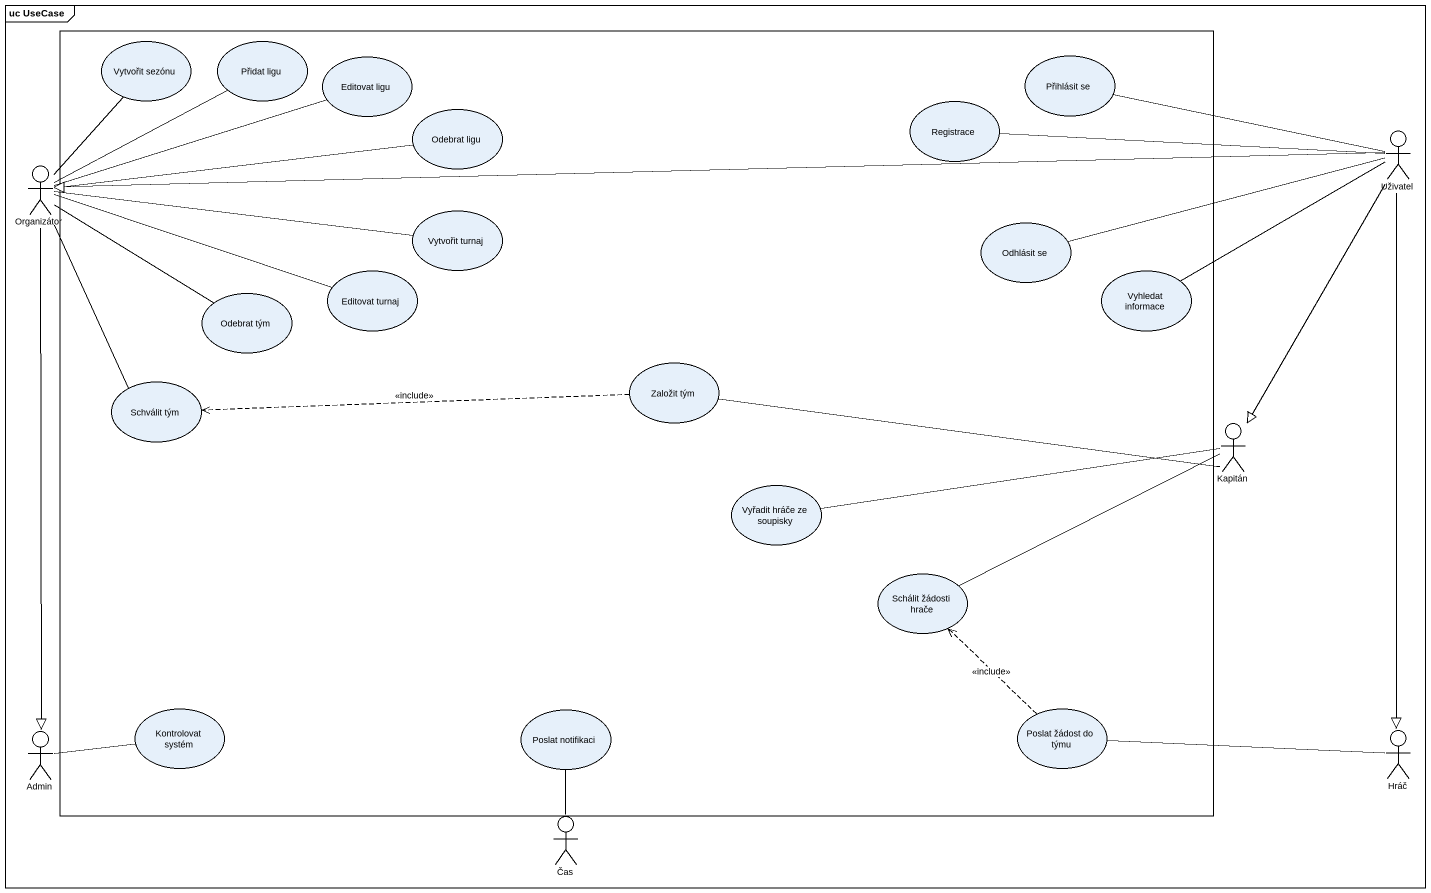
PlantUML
@startuml
mainframe uc UseCase
rectangle " " as rectangle1 {
  usecase "Vytvořit sezónu" as Vytvořit_sezónu
  usecase "Přidat ligu" as Přidat_ligu
  usecase "Editovat ligu" as Editovat_ligu
  usecase "Přihlásit se" as Přihlásit_se
  usecase "Odebrat ligu" as Odebrat_ligu
  usecase Registrace
  usecase "Vytvořit turnaj" as Vytvořit_turnaj
  usecase "Odhlásit se" as Odhlásit_se
  usecase "Odebrat tým" as Odebrat_tým
  usecase "Editovat turnaj" as Editovat_turnaj
  usecase "Vyhledat informace" as Vyhledat_informace
  usecase "Založit tým" as Založit_tým
  usecase "Schválit tým" as Schválit_tým
  usecase "Vyřadit hráče ze soupisky" as Vyřadit_hráče_ze_soupisky
  usecase "Schálit žádosti hrače" as Schálit_žádosti_hrače
  usecase "Kontrolovat systém" as Kontrolovat_systém
  usecase "Poslat notifikaci" as Poslat_notifikaci
  usecase "Poslat žádost do týmu" as Poslat_žádost_do_týmu
}
actor Uživatel
actor Organizátor
actor Kapitán
actor Admin
actor Hráč
actor Čas
Uživatel -left- Přihlásit_se
Uživatel -left- Registrace
Uživatel -left-|> Organizátor
Uživatel -left- Odhlásit_se
Uživatel -left- Vyhledat_informace
Uživatel --|> Kapitán
Uživatel --|> Hráč
Organizátor -up- Vytvořit_sezónu
Organizátor -up- Přidat_ligu
Organizátor -right- Editovat_ligu
Organizátor -right- Odebrat_ligu
Organizátor -right- Vytvořit_turnaj
Organizátor -right- Odebrat_tým
Organizátor -right- Editovat_turnaj
Organizátor -- Schválit_tým
Organizátor --|> Admin
Založit_tým .left.> Schválit_tým : <<include>>
Kapitán -left- Založit_tým
Kapitán -left- Vyřadit_hráče_ze_soupisky
Kapitán -left- Schálit_žádosti_hrače
Poslat_žádost_do_týmu .up.> Schálit_žádosti_hrače : <<include>>
Admin -right- Kontrolovat_systém
Hráč -left- Poslat_žádost_do_týmu
Čas -up- Poslat_notifikaci
@enduml
